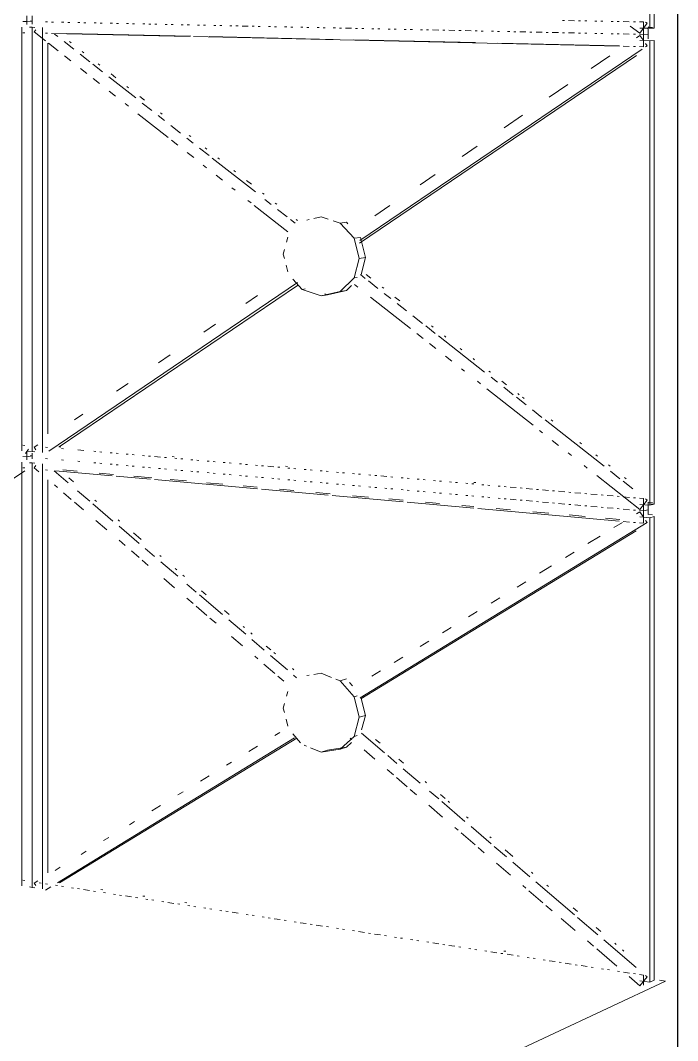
# Paper-space layout '02 Elevation and 3D Views' of a CAD drawing. Header units: millimetres. Extents: x 5 to 415, y 5 to 292.
# Drawn here: x 278.55 to 294.27, y 51.93 to 76.33 of the extents above; entities that cross this region are included whole.
import ezdxf

# ---------------------------------------------------------------- set-up
doc = ezdxf.new("R2010")
doc.units = ezdxf.units.MM
doc.layers.add('EXISTING', color=7, linetype='Continuous')
picture_1 = doc.add_image_def('image2.png', size_in_pixel=(1197, 1177))

# ---------------------------------------------------------------- blocks, each defined once
blk = doc.blocks.new('SHEET_02')
at = {"layer": 'EXISTING', "color": 250, "lineweight": 9}
for p, q in [((293.606, 87.253), (293.606, 76.141)), ((293.716, 87.238), (293.716, 76.147)), ((278.706, 76.438), (278.706, 76.302)), ((278.833, 76.308), (278.833, 76.443)), ((278.582, 66.036), (278.582, 76.17)), ((278.609, 76.304), (278.706, 76.302)), ((278.833, 76.308), (278.706, 76.302)), ((278.706, 76.302), (278.706, 76.235)), ((278.768, 76.166), (278.831, 76.165)), ((278.833, 76.308), (278.784, 76.309)), ((278.831, 76.165), (278.893, 76.163)), ((278.831, 66.015), (278.831, 76.165)), ((278.833, 76.241), (278.833, 76.308)), ((279.08, 76.159), (279.08, 65.993)), ((279.149, 76.293), (279.198, 76.292)), ((279.295, 76.29), (279.343, 76.289)), ((279.537, 76.285), (279.586, 76.284)), ((279.683, 76.282), (279.731, 76.281)), ((279.925, 76.277), (279.974, 76.276)), ((280.071, 76.274), (280.119, 76.273)), ((280.313, 76.269), (280.362, 76.268)), ((280.459, 76.266), (280.507, 76.265)), ((280.701, 76.261), (280.75, 76.26)), ((280.847, 76.258), (280.895, 76.257)), ((281.089, 76.253), (281.138, 76.252)), ((281.235, 76.25), (281.283, 76.249)), ((281.477, 76.245), (281.526, 76.244)), ((281.623, 76.242), (281.671, 76.241)), ((281.768, 76.239), (281.817, 76.238)), ((282.011, 76.234), (282.059, 76.233)), ((282.156, 76.231), (282.205, 76.23)), ((282.399, 76.226), (282.447, 76.225)), ((282.544, 76.223), (282.593, 76.222)), ((282.787, 76.218), (282.835, 76.217)), ((282.932, 76.215), (282.981, 76.214)), ((283.175, 76.21), (283.223, 76.209)), ((283.32, 76.207), (283.369, 76.206)), ((283.563, 76.202), (283.611, 76.2)), ((283.708, 76.198), (283.757, 76.197)), ((283.854, 76.195), (283.999, 76.192)), ((284.096, 76.19), (284.145, 76.189)), ((284.242, 76.187), (284.29, 76.186)), ((284.484, 76.182), (284.533, 76.181)), ((284.63, 76.179), (284.678, 76.178)), ((284.872, 76.174), (284.921, 76.173)), ((285.018, 76.171), (285.066, 76.17)), ((285.26, 76.166), (285.309, 76.165)), ((285.406, 76.163), (285.454, 76.162)), ((285.648, 76.158), (285.697, 76.157)), ((285.794, 76.155), (285.842, 76.154)), ((286.036, 76.15), (286.085, 76.149)), ((286.182, 76.147), (286.23, 76.146)), ((286.327, 76.144), (286.473, 76.141)), ((286.57, 76.139), (286.618, 76.138)), ((286.715, 76.136), (286.764, 76.135)), ((291.517, 76.329), (291.566, 76.328)), ((291.663, 76.326), (291.808, 76.323)), ((291.905, 76.321), (291.954, 76.32)), ((292.051, 76.318), (292.099, 76.317)), ((292.293, 76.314), (292.342, 76.313)), ((292.439, 76.311), (292.487, 76.31)), ((292.681, 76.306), (292.73, 76.305)), ((292.827, 76.304), (292.875, 76.303)), ((292.972, 76.301), (293.118, 76.298)), ((293.371, 76.025), (293.135, 76.195)), ((293.215, 76.296), (293.263, 76.295)), ((293.36, 76.293), (293.457, 76.292)), ((293.606, 76.141), (293.368, 76.145)), ((293.543, 76.263), (293.371, 76.025)), ((293.457, 76.292), (293.457, 75.996)), ((293.504, 76.291), (293.543, 76.263)), ((293.55, 76.127), (293.584, 76.174)), ((293.672, 76.157), (293.575, 76.159)), ((293.597, 76.15), (293.716, 76.147)), ((293.716, 76.147), (293.606, 76.141)), ((278.609, 76.035), (278.657, 76.033)), ((278.883, 76.053), (278.919, 76.108)), ((279.15, 75.843), (278.883, 76.053)), ((279.149, 76.022), (279.198, 76.021)), ((279.295, 76.019), (282.593, 75.945)), ((279.37, 76.001), (279.446, 75.942)), ((279.665, 76.02), (282.63, 75.953)), ((282.69, 75.943), (292.875, 75.713)), ((283.068, 75.943), (286.033, 75.877)), ((286.958, 76.131), (287.006, 76.13)), ((287.103, 76.128), (287.152, 76.127)), ((287.346, 76.123), (287.394, 76.122)), ((287.491, 76.12), (287.54, 76.119)), ((287.734, 76.115), (287.782, 76.114)), ((287.879, 76.112), (287.928, 76.111)), ((288.122, 76.107), (288.17, 76.106)), ((288.267, 76.104), (288.316, 76.103)), ((288.413, 76.101), (288.558, 76.098)), ((288.655, 76.096), (288.704, 76.095)), ((288.801, 76.093), (288.946, 76.09)), ((289.043, 76.088), (289.092, 76.087)), ((289.189, 76.085), (289.334, 76.082)), ((289.431, 76.079), (289.48, 76.078)), ((289.577, 76.076), (289.625, 76.075)), ((289.819, 76.071), (289.868, 76.07)), ((289.965, 76.068), (290.013, 76.067)), ((290.207, 76.063), (290.256, 76.062)), ((290.353, 76.06), (290.401, 76.059)), ((290.498, 76.057), (290.644, 76.054)), ((290.741, 76.052), (290.789, 76.051)), ((290.886, 76.049), (291.032, 76.046)), ((291.129, 76.044), (291.178, 76.043)), ((291.275, 76.041), (291.42, 76.038)), ((291.517, 76.036), (291.566, 76.035)), ((291.663, 76.033), (291.808, 76.03)), ((291.905, 76.028), (291.954, 76.027)), ((292.051, 76.025), (292.099, 76.024)), ((292.293, 76.02), (292.342, 76.019)), ((292.439, 76.017), (292.487, 76.016)), ((292.681, 76.012), (292.73, 76.011)), ((292.827, 76.009), (292.875, 76.008)), ((292.972, 76.006), (293.118, 76.003)), ((293.215, 76.001), (293.263, 76)), ((293.291, 75.916), (293.371, 75.971)), ((293.36, 75.998), (293.457, 75.996)), ((293.371, 75.971), (293.44, 75.872)), ((293.567, 76.003), (293.457, 75.996)), ((293.457, 75.996), (293.457, 75.7)), ((293.567, 76.003), (293.567, 76.121)), ((293.567, 75.885), (293.567, 76.003)), ((279.203, 66.44), (279.203, 75.784)), ((279.207, 66.454), (279.207, 75.777)), ((279.455, 75.602), (279.226, 75.783)), ((279.599, 75.822), (279.827, 75.642)), ((279.764, 75.797), (279.726, 75.827)), ((286.519, 75.866), (289.436, 75.8)), ((289.97, 75.788), (292.887, 75.723)), ((292.972, 75.711), (293.118, 75.708)), ((293.215, 75.706), (293.263, 75.704)), ((293.36, 75.702), (293.457, 75.7)), ((293.368, 75.85), (293.606, 75.845)), ((293.543, 75.725), (293.503, 75.698)), ((293.509, 75.774), (293.543, 75.725)), ((293.606, 75.845), (293.716, 75.852)), ((293.606, 75.845), (293.606, 64.732)), ((293.716, 75.852), (293.716, 64.761)), ((279.76, 75.362), (279.608, 75.482)), ((279.98, 75.522), (280.208, 75.342)), ((280.07, 75.557), (280.031, 75.587)), ((293.292, 75.488), (286.665, 70.999)), ((293.422, 75.643), (286.667, 71.065)), ((292.207, 75.179), (292.649, 75.479)), ((280.141, 75.061), (279.989, 75.181)), ((280.284, 75.283), (280.513, 75.103)), ((280.451, 75.258), (280.413, 75.288)), ((280.446, 74.821), (280.294, 74.941)), ((280.665, 74.983), (281.313, 74.474)), ((280.833, 74.958), (280.718, 75.048)), ((281.138, 74.718), (281.1, 74.748)), ((291.204, 74.497), (291.645, 74.797)), ((280.828, 74.52), (280.675, 74.64)), ((281.52, 74.419), (281.405, 74.508)), ((281.133, 74.28), (281.056, 74.34)), ((281.466, 74.354), (281.694, 74.174)), ((282.086, 73.528), (281.361, 74.099)), ((281.847, 74.054), (281.999, 73.935)), ((281.939, 74.089), (281.901, 74.119)), ((290.12, 73.76), (290.562, 74.061)), ((282.151, 73.815), (282.38, 73.635)), ((282.315, 73.348), (282.162, 73.468)), ((282.532, 73.515), (282.685, 73.395)), ((282.626, 73.549), (282.588, 73.579)), ((282.837, 73.276), (283.066, 73.096)), ((283.008, 73.25), (282.969, 73.28)), ((289.117, 73.078), (289.478, 73.324)), ((282.696, 73.047), (282.543, 73.168)), ((283.142, 73.036), (284.171, 72.227)), ((283.313, 73.01), (283.275, 73.04)), ((283.001, 72.807), (282.925, 72.867)), ((283.694, 72.71), (283.656, 72.74)), ((283.382, 72.506), (283.23, 72.627)), ((284.076, 72.41), (283.961, 72.5)), ((288.114, 72.396), (288.475, 72.642)), ((283.687, 72.266), (283.611, 72.326)), ((284.068, 71.965), (283.992, 72.026)), ((284.381, 72.17), (284.343, 72.2)), ((284.399, 72.047), (284.552, 71.928)), ((284.945, 71.274), (284.145, 71.905)), ((284.686, 71.931), (284.648, 71.961)), ((284.704, 71.808), (284.933, 71.628)), ((287.03, 71.659), (287.391, 71.905)), ((285.009, 71.568), (285.123, 71.478)), ((285.182, 71.541), (285.144, 71.571)), ((285.461, 71.567), (285.404, 71.554)), ((285.744, 71.632), (285.574, 71.593)), ((285.915, 71.576), (285.744, 71.632)), ((286.2, 71.483), (286.029, 71.539)), ((286.2, 71.483), (286.349, 71.502)), ((286.349, 71.502), (286.386, 71.462)), ((286.535, 71.119), (286.2, 71.483)), ((284.946, 71.142), (284.916, 71.027)), ((286.535, 71.119), (286.683, 71.139)), ((286.658, 70.638), (286.535, 71.119)), ((286.683, 71.139), (286.806, 70.659)), ((284.871, 70.853), (284.84, 70.737)), ((284.84, 70.737), (284.867, 70.631)), ((286.535, 70.171), (286.658, 70.638)), ((286.806, 70.659), (286.658, 70.638)), ((286.806, 70.659), (286.699, 70.251)), ((284.907, 70.472), (284.948, 70.314)), ((285.179, 70.057), (279.228, 66.023)), ((285.071, 70.14), (285.291, 69.897)), ((286.2, 69.843), (286.535, 70.171)), ((286.535, 70.171), (286.609, 70.182)), ((286.685, 70.25), (286.799, 70.16)), ((286.938, 70.162), (286.823, 70.252)), ((286.876, 70.1), (287.104, 69.921)), ((285.178, 69.992), (279.475, 66.129)), ((285.291, 69.897), (285.366, 69.908)), ((285.291, 69.897), (285.744, 69.744)), ((285.744, 69.744), (286.2, 69.843)), ((286.349, 69.866), (285.894, 69.767)), ((286.2, 69.843), (286.349, 69.866)), ((286.474, 69.988), (286.349, 69.866)), ((286.623, 69.952), (286.547, 70.012)), ((287.243, 69.922), (287.205, 69.952)), ((287.257, 69.801), (287.409, 69.681)), ((283.94, 69.559), (284.221, 69.75)), ((285.744, 69.744), (285.894, 69.767)), ((285.894, 69.767), (285.837, 69.786)), ((287.881, 68.96), (286.928, 69.711)), ((287.624, 69.623), (287.51, 69.713)), ((287.561, 69.561), (287.79, 69.381)), ((282.937, 68.876), (283.218, 69.067)), ((287.942, 69.262), (288.171, 69.082)), ((288.186, 68.719), (288.033, 68.84)), ((288.247, 69.022), (288.476, 68.842)), ((288.426, 68.993), (288.388, 69.023)), ((288.491, 68.479), (288.338, 68.599)), ((288.552, 68.782), (289.657, 67.914)), ((288.731, 68.754), (288.693, 68.784)), ((281.853, 68.14), (282.134, 68.331)), ((289.113, 68.454), (289.074, 68.484)), ((288.872, 68.178), (288.72, 68.299)), ((289.418, 68.214), (289.38, 68.244)), ((289.177, 67.938), (289.101, 67.998)), ((289.799, 67.914), (289.761, 67.944)), ((280.85, 67.458), (281.131, 67.649)), ((289.559, 67.637), (289.482, 67.697)), ((289.809, 67.794), (289.962, 67.674)), ((290.181, 67.615), (290.066, 67.704)), ((290.817, 66.645), (289.711, 67.517)), ((290.114, 67.554), (290.343, 67.375)), ((290.486, 67.375), (290.448, 67.405)), ((290.419, 67.315), (290.648, 67.135)), ((290.601, 67.285), (290.562, 67.315)), ((279.846, 66.775), (280.047, 66.912)), ((290.8, 67.015), (291.029, 66.835)), ((291.105, 66.775), (292.514, 65.667)), ((291.287, 66.745), (291.249, 66.775)), ((291.045, 66.465), (290.969, 66.525)), ((278.609, 66.169), (278.658, 66.165)), ((278.883, 66.121), (278.964, 66.175)), ((279.518, 66.126), (279.469, 66.13)), ((291.427, 66.165), (291.274, 66.285)), ((291.974, 66.206), (291.936, 66.236)), ((278.609, 65.899), (278.706, 65.89)), ((278.742, 66.078), (278.67, 65.973)), ((278.706, 66.025), (278.706, 65.89)), ((278.831, 66.015), (278.706, 66.025)), ((278.833, 65.915), (278.706, 65.89)), ((278.706, 65.89), (278.706, 65.823)), ((278.833, 65.915), (278.785, 65.919)), ((278.893, 66.009), (278.831, 66.015)), ((278.833, 65.915), (278.833, 65.982)), ((278.833, 65.847), (278.833, 65.915)), ((278.919, 66.062), (278.883, 66.121)), ((279.149, 66.123), (279.197, 66.118)), ((279.535, 66.089), (279.584, 66.085)), ((279.922, 66.056), (280.067, 66.044)), ((280.309, 66.023), (280.357, 66.019)), ((280.454, 66.01), (280.502, 66.006)), ((280.695, 65.99), (280.744, 65.985)), ((280.84, 65.977), (280.889, 65.973)), ((281.082, 65.956), (281.13, 65.952)), ((281.227, 65.944), (281.276, 65.94)), ((281.469, 65.923), (281.517, 65.919)), ((281.614, 65.911), (281.662, 65.907)), ((281.759, 65.898), (281.904, 65.886)), ((282.231, 65.893), (282.182, 65.897)), ((291.732, 65.924), (291.655, 65.984)), ((292.356, 65.906), (292.318, 65.936)), ((278.582, 55.633), (278.582, 65.766)), ((278.768, 65.75), (278.831, 65.744)), ((278.831, 65.744), (278.893, 65.739)), ((278.831, 55.594), (278.831, 65.744)), ((278.883, 65.629), (278.919, 65.681)), ((279.08, 65.722), (279.08, 55.556)), ((279.149, 65.852), (279.197, 65.847)), ((279.535, 65.818), (279.584, 65.813)), ((279.922, 65.784), (279.97, 65.78)), ((280.309, 65.75), (280.357, 65.746)), ((280.454, 65.737), (280.502, 65.733)), ((280.695, 65.716), (280.744, 65.712)), ((280.84, 65.703), (280.889, 65.699)), ((281.082, 65.682), (281.13, 65.678)), ((281.227, 65.669), (281.276, 65.665)), ((281.469, 65.648), (281.517, 65.644)), ((282.001, 65.877), (282.049, 65.873)), ((282.242, 65.857), (282.291, 65.852)), ((282.387, 65.844), (282.436, 65.84)), ((282.629, 65.823), (282.677, 65.819)), ((282.774, 65.811), (282.822, 65.807)), ((283.016, 65.79), (283.064, 65.786)), ((283.161, 65.778), (283.209, 65.774)), ((283.402, 65.757), (283.451, 65.753)), ((283.547, 65.744), (283.596, 65.74)), ((283.789, 65.724), (283.837, 65.72)), ((283.934, 65.711), (283.983, 65.707)), ((284.176, 65.69), (284.224, 65.686)), ((284.321, 65.678), (284.369, 65.674)), ((284.466, 65.666), (284.611, 65.653)), ((284.708, 65.645), (284.756, 65.641)), ((284.944, 65.661), (284.895, 65.665)), ((292.113, 65.624), (292.037, 65.684)), ((292.661, 65.666), (292.623, 65.696)), ((278.657, 65.557), (273.02, 61.739)), ((278.609, 65.629), (278.658, 65.625)), ((278.994, 65.535), (278.883, 65.629)), ((279.149, 65.581), (279.197, 65.576)), ((279.36, 65.554), (279.692, 65.27)), ((279.39, 65.559), (280.744, 65.438)), ((279.566, 65.58), (279.905, 65.549)), ((280.438, 65.502), (280.777, 65.472)), ((280.84, 65.429), (281.662, 65.356)), ((281.262, 65.428), (281.698, 65.39)), ((281.614, 65.635), (281.662, 65.631)), ((281.856, 65.614), (281.904, 65.61)), ((282.001, 65.602), (282.049, 65.597)), ((282.242, 65.58), (282.291, 65.576)), ((282.387, 65.568), (282.436, 65.563)), ((282.629, 65.546), (282.677, 65.542)), ((282.774, 65.534), (282.822, 65.53)), ((283.016, 65.513), (283.064, 65.508)), ((283.161, 65.5), (283.209, 65.496)), ((283.402, 65.479), (283.451, 65.474)), ((283.547, 65.466), (283.596, 65.462)), ((283.789, 65.445), (283.837, 65.44)), ((283.934, 65.432), (283.983, 65.428)), ((284.176, 65.411), (284.224, 65.407)), ((284.321, 65.398), (284.369, 65.394)), ((284.949, 65.624), (284.998, 65.62)), ((285.094, 65.612), (285.143, 65.607)), ((285.336, 65.591), (285.384, 65.587)), ((285.481, 65.578), (285.529, 65.574)), ((285.723, 65.558), (285.771, 65.553)), ((285.868, 65.545), (285.916, 65.541)), ((286.109, 65.524), (286.158, 65.52)), ((286.254, 65.512), (286.303, 65.508)), ((286.496, 65.491), (286.545, 65.487)), ((286.641, 65.479), (286.69, 65.474)), ((286.883, 65.458), (286.931, 65.454)), ((287.028, 65.445), (287.076, 65.441)), ((287.173, 65.433), (287.318, 65.42)), ((287.415, 65.412), (287.463, 65.408)), ((293.371, 64.632), (292.342, 65.443)), ((292.667, 65.547), (292.895, 65.368)), ((293.043, 65.367), (293.004, 65.397)), ((279.203, 55.951), (279.203, 65.343)), ((279.207, 55.939), (279.207, 65.31)), ((279.436, 65.156), (279.363, 65.219)), ((279.818, 65.296), (279.707, 65.39)), ((281.759, 65.347), (284.224, 65.127)), ((282.134, 65.351), (282.522, 65.316)), ((283.006, 65.273), (283.394, 65.238)), ((283.878, 65.195), (284.217, 65.165)), ((284.563, 65.377), (284.611, 65.373)), ((284.708, 65.364), (284.756, 65.36)), ((284.949, 65.343), (284.998, 65.339)), ((285.094, 65.33), (285.143, 65.326)), ((285.336, 65.309), (285.384, 65.305)), ((285.481, 65.296), (285.529, 65.292)), ((285.723, 65.275), (285.771, 65.271)), ((285.868, 65.262), (285.916, 65.258)), ((286.109, 65.241), (286.158, 65.237)), ((286.254, 65.229), (286.303, 65.224)), ((286.496, 65.207), (286.545, 65.203)), ((286.641, 65.195), (286.69, 65.19)), ((286.883, 65.173), (286.931, 65.169)), ((287.028, 65.161), (287.076, 65.157)), ((287.656, 65.391), (287.705, 65.387)), ((287.801, 65.379), (287.85, 65.375)), ((288.043, 65.358), (288.091, 65.354)), ((288.188, 65.346), (288.236, 65.341)), ((288.43, 65.325), (288.478, 65.321)), ((288.575, 65.312), (288.623, 65.308)), ((288.816, 65.292), (288.865, 65.287)), ((288.961, 65.279), (289.01, 65.275)), ((289.203, 65.258), (289.252, 65.254)), ((289.348, 65.246), (289.397, 65.242)), ((289.449, 65.274), (289.401, 65.279)), ((289.59, 65.225), (289.638, 65.221)), ((289.735, 65.213), (289.783, 65.209)), ((289.977, 65.192), (290.025, 65.188)), ((290.122, 65.179), (290.17, 65.175)), ((290.267, 65.167), (290.412, 65.155)), ((292.972, 65.308), (293.2, 65.128)), ((279.768, 64.873), (279.584, 65.03)), ((279.914, 65.081), (280.209, 64.829)), ((284.321, 65.118), (285.916, 64.976)), ((284.75, 65.117), (285.089, 65.087)), ((285.622, 65.04), (285.961, 65.009)), ((286.013, 64.967), (287.705, 64.816)), ((286.494, 64.962), (286.882, 64.927)), ((287.27, 65.14), (287.318, 65.135)), ((287.415, 65.127), (287.463, 65.123)), ((287.656, 65.106), (287.705, 65.101)), ((287.801, 65.093), (287.85, 65.089)), ((288.043, 65.072), (288.091, 65.068)), ((288.188, 65.059), (288.236, 65.055)), ((288.43, 65.038), (288.478, 65.034)), ((288.575, 65.025), (288.623, 65.021)), ((288.816, 65.004), (288.865, 65)), ((288.961, 64.991), (289.01, 64.987)), ((289.203, 64.97), (289.252, 64.966)), ((289.348, 64.957), (289.397, 64.953)), ((289.59, 64.936), (289.638, 64.932)), ((289.735, 64.923), (289.783, 64.919)), ((290.508, 65.146), (290.557, 65.142)), ((290.653, 65.134), (290.798, 65.121)), ((290.895, 65.113), (290.943, 65.109)), ((291.04, 65.101), (291.185, 65.088)), ((291.282, 65.08), (291.33, 65.076)), ((291.427, 65.067), (291.572, 65.055)), ((291.668, 65.047), (291.717, 65.042)), ((291.814, 65.034), (291.959, 65.022)), ((292.055, 65.013), (292.104, 65.009)), ((292.2, 65.001), (292.345, 64.988)), ((292.442, 64.98), (292.49, 64.976)), ((292.587, 64.968), (292.732, 64.955)), ((292.829, 64.947), (292.877, 64.943)), ((292.974, 64.934), (293.119, 64.922)), ((293.215, 64.914), (293.264, 64.909)), ((280.063, 64.62), (279.842, 64.809)), ((280.283, 64.766), (280.763, 64.356)), ((280.371, 64.824), (280.334, 64.856)), ((287.366, 64.884), (287.705, 64.854)), ((287.801, 64.807), (289.397, 64.664)), ((288.238, 64.806), (288.577, 64.776)), ((289.11, 64.729), (289.401, 64.703)), ((289.977, 64.902), (290.025, 64.898)), ((290.122, 64.89), (290.17, 64.885)), ((290.267, 64.877), (290.412, 64.864)), ((290.508, 64.856), (290.557, 64.851)), ((290.653, 64.843), (290.798, 64.83)), ((290.895, 64.822), (290.943, 64.817)), ((291.04, 64.809), (291.185, 64.796)), ((291.282, 64.788), (291.33, 64.784)), ((291.427, 64.775), (291.572, 64.762)), ((291.668, 64.754), (291.717, 64.75)), ((291.814, 64.741), (291.959, 64.728)), ((292.055, 64.72), (292.104, 64.716)), ((292.2, 64.707), (292.345, 64.695)), ((292.442, 64.686), (292.49, 64.682)), ((292.587, 64.673), (292.732, 64.661)), ((293.36, 64.901), (293.457, 64.893)), ((293.606, 64.732), (293.368, 64.753)), ((293.543, 64.858), (293.371, 64.632)), ((293.457, 64.893), (293.457, 64.597)), ((293.505, 64.888), (293.543, 64.858)), ((293.567, 64.626), (293.567, 64.803)), ((293.672, 64.801), (293.576, 64.81)), ((293.597, 64.771), (293.716, 64.761)), ((293.716, 64.761), (293.606, 64.732)), ((289.493, 64.656), (292.877, 64.353)), ((289.934, 64.655), (290.273, 64.625)), ((290.806, 64.577), (291.193, 64.543)), ((291.678, 64.5), (292.065, 64.465)), ((292.55, 64.422), (292.889, 64.392)), ((292.829, 64.652), (292.877, 64.648)), ((292.974, 64.639), (293.119, 64.627)), ((293.215, 64.618), (293.264, 64.614)), ((293.288, 64.527), (293.371, 64.578)), ((293.36, 64.606), (293.457, 64.597)), ((293.368, 64.457), (293.606, 64.436)), ((293.371, 64.578), (293.44, 64.475)), ((293.567, 64.626), (293.457, 64.597)), ((293.457, 64.597), (293.457, 64.301)), ((293.567, 64.508), (293.567, 64.626)), ((293.576, 64.515), (293.672, 64.507)), ((293.606, 64.436), (293.716, 64.465)), ((293.606, 64.436), (293.606, 53.323)), ((293.716, 64.465), (293.716, 53.374)), ((280.616, 64.147), (280.358, 64.368)), ((280.925, 64.353), (280.888, 64.384)), ((280.911, 64.23), (281.391, 63.821)), ((293.543, 64.321), (286.678, 60.127)), ((292.75, 64.197), (292.957, 64.324)), ((292.974, 64.345), (293.119, 64.332)), ((293.215, 64.323), (293.264, 64.319)), ((293.36, 64.31), (293.457, 64.301)), ((293.509, 64.372), (293.543, 64.321)), ((281.441, 63.912), (281.257, 64.07)), ((293.28, 64.123), (286.693, 60.101)), ((292.129, 63.816), (292.419, 63.994)), ((281.058, 63.769), (280.911, 63.895)), ((281.539, 63.695), (281.76, 63.506)), ((281.39, 63.485), (281.206, 63.643)), ((281.921, 63.504), (281.884, 63.535)), ((291.591, 63.486), (291.798, 63.613)), ((281.611, 63.296), (281.464, 63.422)), ((281.908, 63.38), (282.315, 63.033)), ((282.29, 63.189), (282.253, 63.221)), ((290.97, 63.106), (291.26, 63.283)), ((282.238, 62.76), (281.98, 62.981)), ((282.474, 63.032), (282.437, 63.063)), ((282.536, 62.844), (282.758, 62.655)), ((290.432, 62.776), (290.639, 62.903)), ((282.68, 62.382), (282.533, 62.508)), ((282.832, 62.592), (283.386, 62.119)), ((282.991, 62.592), (282.88, 62.686)), ((289.811, 62.395), (290.018, 62.522)), ((283.012, 62.098), (282.754, 62.319)), ((283.233, 61.909), (283.086, 62.035)), ((283.544, 62.12), (283.434, 62.215)), ((283.533, 61.993), (283.94, 61.647)), ((289.273, 62.066), (289.48, 62.192)), ((283.913, 61.806), (283.876, 61.837)), ((288.652, 61.685), (288.859, 61.812)), ((283.86, 61.373), (283.602, 61.594)), ((284.098, 61.649), (284.061, 61.68)), ((284.087, 61.521), (284.383, 61.268)), ((284.54, 61.271), (284.43, 61.366)), ((288.114, 61.355), (288.321, 61.482)), ((284.229, 61.058), (284.155, 61.121)), ((284.531, 61.142), (284.937, 60.796)), ((284.651, 61.177), (284.614, 61.208)), ((287.493, 60.974), (287.7, 61.101)), ((284.634, 60.711), (284.376, 60.932)), ((285.094, 60.8), (285.057, 60.831)), ((286.955, 60.645), (287.162, 60.771)), ((284.855, 60.522), (284.708, 60.648)), ((285.085, 60.67), (285.159, 60.607)), ((285.461, 60.67), (285.404, 60.661)), ((285.744, 60.716), (285.574, 60.688)), ((285.997, 60.616), (285.744, 60.716)), ((286.2, 60.536), (286.098, 60.576)), ((286.2, 60.536), (286.349, 60.581)), ((286.535, 60.15), (286.2, 60.536)), ((284.946, 60.28), (284.916, 60.166)), ((286.423, 60.495), (286.498, 60.41)), ((286.535, 60.15), (286.609, 60.173)), ((286.658, 59.661), (286.535, 60.15)), ((286.697, 60.141), (286.806, 59.708)), ((284.871, 59.995), (284.84, 59.882)), ((284.84, 59.882), (284.867, 59.774)), ((284.907, 59.613), (284.948, 59.451)), ((286.535, 59.202), (286.658, 59.661)), ((286.806, 59.708), (286.658, 59.661)), ((286.806, 59.708), (286.714, 59.364)), ((284.637, 59.224), (284.761, 59.3)), ((285.107, 59.167), (279.441, 55.706)), ((285.161, 59.165), (279.485, 55.699)), ((285.071, 59.269), (285.254, 59.054)), ((286.2, 58.897), (286.535, 59.202)), ((286.474, 59.059), (286.349, 58.945)), ((286.477, 59.134), (286.441, 59.166)), ((286.535, 59.202), (286.609, 59.225)), ((286.71, 59.283), (287.264, 58.811)), ((287.16, 59.039), (287.049, 59.133)), ((284.016, 58.843), (284.223, 58.97)), ((285.341, 58.991), (285.392, 58.971)), ((285.492, 58.93), (285.744, 58.828)), ((285.744, 58.828), (286.2, 58.897)), ((285.744, 58.828), (285.894, 58.876)), ((286.349, 58.945), (285.894, 58.876)), ((286.2, 58.897), (286.349, 58.945)), ((287.03, 58.661), (286.772, 58.882)), ((283.478, 58.513), (283.602, 58.589)), ((287.338, 58.748), (287.559, 58.559)), ((287.713, 58.567), (287.603, 58.661)), ((287.473, 58.283), (287.325, 58.409)), ((287.707, 58.432), (288.113, 58.086)), ((282.857, 58.133), (283.064, 58.259)), ((287.805, 57.999), (287.546, 58.22)), ((288.267, 58.095), (288.23, 58.127)), ((282.319, 57.803), (282.443, 57.879)), ((288.026, 57.81), (287.878, 57.936)), ((288.335, 57.897), (288.557, 57.708)), ((288.709, 57.718), (288.599, 57.812)), ((288.631, 57.645), (289.185, 57.172)), ((288.82, 57.624), (288.783, 57.655)), ((281.698, 57.422), (281.905, 57.549)), ((288.652, 57.274), (288.321, 57.558)), ((281.16, 57.092), (281.284, 57.168)), ((289.263, 57.246), (289.226, 57.278)), ((289.021, 56.959), (288.947, 57.022)), ((289.427, 56.612), (289.095, 56.896)), ((289.332, 57.046), (289.813, 56.636)), ((280.539, 56.712), (280.663, 56.788)), ((289.816, 56.775), (289.779, 56.806)), ((280.001, 56.382), (280.125, 56.458)), ((289.648, 56.423), (289.5, 56.549)), ((289.886, 56.573), (290.182, 56.321)), ((290.333, 56.335), (290.148, 56.492)), ((290.274, 55.887), (289.943, 56.171)), ((290.33, 56.195), (290.736, 55.849)), ((279.38, 56.001), (279.504, 56.077)), ((290.812, 55.926), (290.775, 55.957)), ((278.61, 55.763), (278.658, 55.756)), ((278.883, 55.697), (278.966, 55.747)), ((278.919, 55.636), (278.883, 55.697)), ((279.003, 55.703), (279.051, 55.696)), ((279.147, 55.681), (279.195, 55.674)), ((279.387, 55.644), (279.435, 55.637)), ((290.643, 55.572), (290.569, 55.635)), ((290.884, 55.723), (291.807, 54.935)), ((291.181, 55.611), (291.144, 55.643)), ((278.831, 55.594), (278.768, 55.604)), ((278.893, 55.585), (278.831, 55.594)), ((279.275, 55.605), (279.151, 55.529)), ((279.531, 55.622), (279.579, 55.615)), ((279.772, 55.586), (279.82, 55.578)), ((279.916, 55.564), (279.964, 55.556)), ((280.06, 55.542), (280.204, 55.52)), ((280.3, 55.505), (280.348, 55.498)), ((280.521, 55.534), (280.473, 55.541)), ((280.54, 55.468), (280.588, 55.461)), ((280.78, 55.432), (280.828, 55.424)), ((280.924, 55.41), (280.972, 55.402)), ((291.049, 55.225), (290.717, 55.509)), ((281.068, 55.388), (281.212, 55.366)), ((281.308, 55.351), (281.356, 55.343)), ((281.528, 55.38), (281.48, 55.387)), ((281.548, 55.314), (281.596, 55.307)), ((281.692, 55.292), (281.74, 55.285)), ((281.932, 55.255), (281.98, 55.248)), ((282.076, 55.233), (282.221, 55.211)), ((282.317, 55.197), (282.365, 55.189)), ((282.535, 55.227), (282.487, 55.234)), ((282.557, 55.16), (282.605, 55.153)), ((291.27, 55.036), (291.122, 55.162)), ((282.701, 55.138), (282.749, 55.131)), ((282.941, 55.101), (282.989, 55.094)), ((283.085, 55.079), (283.133, 55.072)), ((283.325, 55.043), (283.373, 55.035)), ((283.469, 55.021), (283.517, 55.013)), ((283.613, 54.999), (283.757, 54.977)), ((283.949, 54.947), (283.997, 54.94)), ((284.093, 54.925), (284.141, 54.918)), ((291.882, 55.014), (291.772, 55.108)), ((284.333, 54.888), (284.381, 54.881)), ((284.477, 54.866), (284.525, 54.859)), ((284.621, 54.844), (284.766, 54.822)), ((284.862, 54.808), (284.91, 54.8)), ((285.102, 54.771), (285.15, 54.764)), ((285.246, 54.749), (285.39, 54.727)), ((285.486, 54.712), (285.534, 54.705)), ((285.63, 54.69), (285.774, 54.668)), ((291.823, 54.563), (291.491, 54.847)), ((291.881, 54.872), (292.361, 54.462)), ((285.87, 54.654), (285.918, 54.646)), ((286.11, 54.617), (286.158, 54.61)), ((286.254, 54.595), (286.302, 54.588)), ((286.494, 54.558), (286.542, 54.551)), ((286.638, 54.536), (286.782, 54.514)), ((286.878, 54.499), (286.926, 54.492)), ((287.022, 54.477), (287.167, 54.455)), ((287.263, 54.441), (287.311, 54.433)), ((292.436, 54.542), (292.325, 54.637)), ((287.503, 54.404), (287.551, 54.397)), ((287.647, 54.382), (287.695, 54.375)), ((287.887, 54.345), (287.935, 54.338)), ((288.031, 54.323), (288.079, 54.316)), ((288.271, 54.287), (288.319, 54.279)), ((288.415, 54.265), (288.559, 54.243)), ((288.655, 54.228), (288.703, 54.221)), ((288.799, 54.206), (288.943, 54.184)), ((292.265, 54.184), (292.118, 54.311)), ((292.509, 54.336), (293.285, 53.674)), ((292.805, 54.228), (292.768, 54.259)), ((289.039, 54.169), (289.087, 54.162)), ((289.279, 54.133), (289.327, 54.125)), ((289.423, 54.111), (289.471, 54.103)), ((289.664, 54.074), (289.712, 54.066)), ((289.808, 54.052), (289.952, 54.03)), ((290.048, 54.015), (290.096, 54.008)), ((290.162, 54.064), (290.114, 54.071)), ((290.192, 53.993), (290.336, 53.971)), ((290.432, 53.956), (290.48, 53.949)), ((292.818, 53.712), (292.339, 54.121)), ((292.989, 54.071), (292.952, 54.102)), ((290.672, 53.92), (290.72, 53.912)), ((290.816, 53.898), (290.864, 53.89)), ((291.056, 53.861), (291.104, 53.854)), ((291.2, 53.839), (291.344, 53.817)), ((291.44, 53.802), (291.488, 53.795)), ((291.584, 53.78), (291.728, 53.758)), ((291.824, 53.744), (291.872, 53.736)), ((291.968, 53.722), (292.113, 53.7)), ((292.209, 53.685), (292.257, 53.678)), ((292.449, 53.648), (292.497, 53.641)), ((292.593, 53.626), (292.641, 53.619)), ((292.833, 53.589), (292.881, 53.582)), ((292.977, 53.567), (293.121, 53.545)), ((293.371, 53.239), (293.113, 53.459)), ((293.217, 53.531), (293.265, 53.523)), ((293.361, 53.509), (293.457, 53.494)), ((293.543, 53.454), (293.371, 53.239)), ((293.457, 53.494), (293.457, 53.257)), ((293.506, 53.485), (293.543, 53.454)), ((253.295, 34.309), (293.98, 53.35)), ((293.606, 53.323), (293.368, 53.36)), ((293.716, 53.374), (293.606, 53.323)), ((293.98, 53.35), (293.837, 53.372))]:
    blk.add_line(p, q, dxfattribs=at)
image = blk.add_image(picture_1, insert=(201.727, 34), size_in_units=(92.546, 91))

psp = doc.layouts.new('02 Elevation and 3D Views')

# ---------------------------------------------------------------- block references
psp.add_blockref('SHEET_02', (0, 0))

doc.saveas('drawing.dxf')
